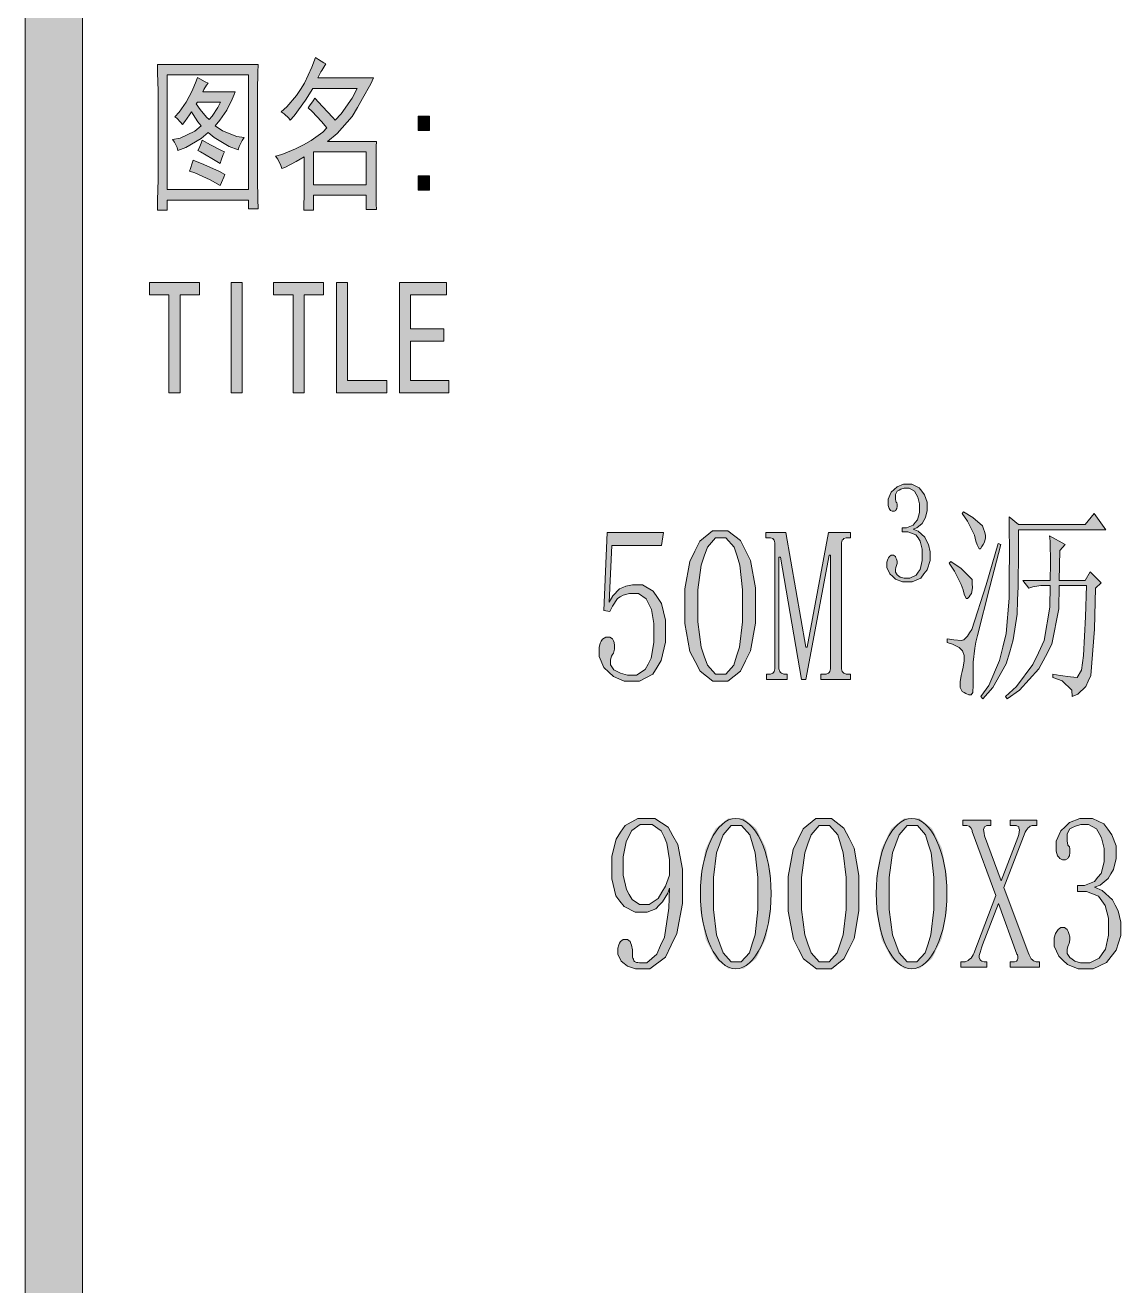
# Model space of a CAD drawing. Header units: millimetres. Extents: x 0 to 829, y 0 to 586.
# Drawn here: x 769.46 to 788.26, y 25.75 to 47.38 of the extents above; entities that cross this region are included whole.
import ezdxf

# ---------------------------------------------------------------- set-up
doc = ezdxf.new("R2010")
doc.units = ezdxf.units.MM

msp = doc.modelspace()

# ---------------------------------------------------------------- hatches: boundary and pattern name
h = msp.add_hatch(color=0)
h.dxf.hatch_style = 2
h.paths.add_polyline_path([(770.449028, 9.860139), (769.464778, 9.860139), (769.464778, 575.772139), (770.449028, 575.772139)])
h = msp.add_hatch(color=0)
h.paths.add_polyline_path([(774.622389, 46.714833), (774.60475, 46.686611), (774.569472, 46.630167), (774.551833, 46.601944), (774.537722, 46.573722), (774.502444, 46.510222), (774.481278, 46.471417), (775.440833, 46.471417), (775.391444, 46.369111), (775.250333, 46.118639), (775.162139, 45.963417), (775.070417, 45.811722), (774.816417, 45.518917), (774.650611, 45.381333), (775.490222, 45.381333), (775.486694, 45.296667), (775.483167, 45.127333), (775.483167, 45.035611), (775.483167, 44.580528), (775.483167, 44.488806), (775.486694, 44.305361), (775.490222, 44.217167), (775.313833, 44.217167), (775.313833, 44.460583), (774.407194, 44.460583), (774.407194, 44.203056), (774.241389, 44.203056), (774.244917, 44.280667), (774.248444, 44.460583), (774.248444, 44.559361), (774.248444, 45.11675), (774.110861, 45.035611), (773.920361, 44.936833), (773.867444, 44.915667), (773.849806, 44.972111), (773.796889, 45.077944), (773.758083, 45.127333), (773.867444, 45.155556), (774.103806, 45.254333), (774.237861, 45.324889), (774.368389, 45.398972), (774.569472, 45.543611), (774.640028, 45.614167), (774.548306, 45.727056), (774.386028, 45.896389), (774.315472, 45.959889), (774.343694, 45.991639), (774.403667, 46.076306), (774.431889, 46.125694), (774.565944, 45.981056), (774.738806, 45.794083), (774.781139, 45.748222), (774.886972, 45.854056), (775.073944, 46.125694), (775.158611, 46.2915), (774.400139, 46.2915), (774.273139, 46.090417), (774.079111, 45.818778), (774.008556, 45.748222), (773.983861, 45.779972), (773.90625, 45.854056), (773.856861, 45.892861), (773.952111, 45.974), (774.117917, 46.168028), (774.188472, 46.273861), (774.2555, 46.383222), (774.3825, 46.658389), (774.442472, 46.824194), (774.495389, 46.785389), (774.587111, 46.728944)])
h.paths.add_polyline_path([(775.313833, 44.636972), (775.313833, 45.204944), (774.407194, 45.204944), (774.407194, 44.636972)])
h = msp.add_hatch(color=0)
h.paths.add_polyline_path([(773.458222, 46.70425), (773.454694, 46.563139), (773.451167, 46.25975), (773.451167, 46.090417), (773.451167, 44.905083), (773.451167, 44.732222), (773.454694, 44.393556), (773.458222, 44.22775), (773.292417, 44.22775), (773.292417, 44.372389), (771.902472, 44.372389), (771.902472, 44.203056), (771.733139, 44.203056), (771.736667, 44.375917), (771.743722, 44.732222), (771.743722, 44.915667), (771.743722, 46.090417), (771.743722, 46.252694), (771.736667, 46.559611), (771.733139, 46.70425)])
h.paths.add_polyline_path([(773.292417, 44.559361), (773.292417, 46.524333), (771.902472, 46.524333), (771.902472, 44.559361)])
h = msp.add_hatch(color=0)
h.paths.add_polyline_path([(772.600972, 46.379694), (772.576278, 46.347944), (772.530417, 46.273861), (772.50925, 46.235056), (773.066639, 46.235056), (773.049, 46.185667), (772.996083, 46.065722), (772.957278, 45.991639), (772.922, 45.921083), (772.805583, 45.748222), (772.724444, 45.649444), (772.851444, 45.564778), (773.094861, 45.466), (773.218333, 45.448361), (773.186583, 45.398972), (773.137194, 45.293139), (773.116028, 45.236694), (772.964333, 45.296667), (772.703278, 45.448361), (772.600972, 45.536556), (772.481028, 45.430722), (772.219972, 45.2755), (772.082389, 45.226111), (772.071806, 45.2755), (772.025944, 45.37075), (771.990667, 45.416611), (772.124722, 45.441306), (772.371667, 45.557722), (772.484556, 45.649444), (772.424583, 45.72), (772.343444, 45.843472), (772.31875, 45.892861), (772.279944, 45.836417), (772.202333, 45.727056), (772.16, 45.670611), (772.12825, 45.712944), (772.068278, 45.779972), (772.033, 45.804667), (772.103556, 45.882278), (772.227028, 46.055139), (772.276417, 46.153917), (772.325806, 46.249167), (772.396361, 46.414972), (772.417528, 46.482), (772.459861, 46.453778), (772.551583, 46.404389)])
h.paths.add_polyline_path([(772.399889, 46.026917), (772.463389, 45.931667), (772.57275, 45.797611), (772.618611, 45.758806), (772.671528, 45.81525), (772.770306, 45.963417), (772.816167, 46.058667), (772.417528, 46.058667)])
h = msp.add_hatch(color=0)
h.dxf.hatch_style = 2
h.paths.add_polyline_path([(776.396861, 45.571833), (776.206361, 45.571833), (776.206361, 45.81525), (776.396861, 45.81525)])
h = msp.add_hatch(color=0)
h.dxf.hatch_style = 2
h.paths.add_polyline_path([(772.498667, 45.4025), (772.643306, 45.324889), (772.833806, 45.226111), (772.883194, 45.204944), (772.862028, 45.159083), (772.82675, 45.060306), (772.809111, 45.003861), (772.668, 45.092056), (772.473972, 45.204944), (772.424583, 45.226111), (772.44575, 45.264917), (772.484556, 45.353111)])
h = msp.add_hatch(color=0)
h.dxf.hatch_style = 2
h.paths.add_polyline_path([(772.343444, 45.060306), (772.526889, 44.986222), (772.798528, 44.866278), (772.89025, 44.816889), (772.872611, 44.771028), (772.830278, 44.675778), (772.809111, 44.626389), (772.63625, 44.721639), (772.375194, 44.841583), (772.283472, 44.869806), (772.301111, 44.915667), (772.329333, 45.010917)])
h = msp.add_hatch(color=0)
h.dxf.hatch_style = 2
h.paths.add_polyline_path([(776.396861, 44.548778), (776.206361, 44.548778), (776.206361, 44.792194), (776.396861, 44.792194)])
h = msp.add_hatch(color=0)
h.dxf.hatch_style = 2
h.paths.add_polyline_path([(772.452806, 42.753139), (772.121194, 42.753139), (772.121194, 41.066861), (771.927167, 41.066861), (771.927167, 42.753139), (771.595556, 42.753139), (771.595556, 42.964806), (772.452806, 42.964806)])
h = msp.add_hatch(color=0)
h.dxf.hatch_style = 2
h.paths.add_polyline_path([(773.186583, 41.066861), (772.996083, 41.066861), (772.996083, 42.964806), (773.186583, 42.964806)])
h = msp.add_hatch(color=0)
h.dxf.hatch_style = 2
h.paths.add_polyline_path([(774.583583, 42.753139), (774.251972, 42.753139), (774.251972, 41.066861), (774.061472, 41.066861), (774.061472, 42.753139), (773.726333, 42.753139), (773.726333, 42.964806), (774.583583, 42.964806)])
h = msp.add_hatch(color=0)
h.dxf.hatch_style = 2
h.paths.add_polyline_path([(775.666611, 41.066861), (774.802306, 41.066861), (774.802306, 42.964806), (774.992806, 42.964806), (774.992806, 41.278528), (775.666611, 41.278528)])
h = msp.add_hatch(color=0)
h.dxf.hatch_style = 2
h.paths.add_polyline_path([(776.732, 41.066861), (775.885333, 41.066861), (775.885333, 42.964806), (776.693194, 42.964806), (776.693194, 42.753139), (776.075833, 42.753139), (776.075833, 42.167528), (776.643806, 42.167528), (776.643806, 41.955861), (776.075833, 41.955861), (776.075833, 41.278528), (776.732, 41.278528)])
h = msp.add_hatch(color=0)
h.dxf.hatch_style = 2
h.paths.add_polyline_path([(784.987, 38.283444), (784.987, 38.191722), (784.934083, 38.032972), (784.881167, 37.962417), (784.82825, 37.891861), (784.676556, 37.824833), (784.581306, 37.824833), (784.514278, 37.824833), (784.394333, 37.870694), (784.344944, 37.920083), (784.295556, 37.965944), (784.246167, 38.075306), (784.246167, 38.138806), (784.246167, 38.167028), (784.260278, 38.216417), (784.274389, 38.237583), (784.292028, 38.262278), (784.32025, 38.283444), (784.337889, 38.283444), (784.359056, 38.283444), (784.390806, 38.262278), (784.401389, 38.237583), (784.411972, 38.216417), (784.419028, 38.181139), (784.419028, 38.167028), (784.419028, 38.142333), (784.411972, 38.107056), (784.404917, 38.089417), (784.397861, 38.071778), (784.390806, 38.040028), (784.390806, 38.022389), (784.390806, 37.994167), (784.419028, 37.948306), (784.44725, 37.927139), (784.475472, 37.9095), (784.538972, 37.888333), (784.57425, 37.888333), (784.641278, 37.888333), (784.747111, 37.94125), (784.782389, 37.990639), (784.814139, 38.040028), (784.849417, 38.19525), (784.849417, 38.301083), (784.849417, 38.389278), (784.814139, 38.526861), (784.778861, 38.579778), (784.740056, 38.632694), (784.606, 38.685611), (784.507222, 38.685611), (784.507222, 38.752639), (784.581306, 38.752639), (784.694194, 38.7985), (784.733, 38.844361), (784.768278, 38.890222), (784.803556, 39.017222), (784.803556, 39.098361), (784.803556, 39.165389), (784.775333, 39.281806), (784.747111, 39.331194), (784.718889, 39.380583), (784.627167, 39.4335), (784.567194, 39.4335), (784.538972, 39.4335), (784.482528, 39.415861), (784.454306, 39.398222), (784.422556, 39.380583), (784.390806, 39.327667), (784.390806, 39.288861), (784.390806, 39.250056), (784.397861, 39.204194), (784.404917, 39.193611), (784.4155, 39.183028), (784.422556, 39.158333), (784.422556, 39.144222), (784.422556, 39.119528), (784.4155, 39.08425), (784.404917, 39.070139), (784.397861, 39.0525), (784.373167, 39.038389), (784.352, 39.038389), (784.337889, 39.038389), (784.309667, 39.0525), (784.295556, 39.070139), (784.281444, 39.08425), (784.267333, 39.137167), (784.267333, 39.172444), (784.267333, 39.246528), (784.316722, 39.362944), (784.369639, 39.408806), (784.419028, 39.454667), (784.531917, 39.500528), (784.598944, 39.500528), (784.673028, 39.500528), (784.7965, 39.440556), (784.842361, 39.380583), (784.888222, 39.320611), (784.934083, 39.193611), (784.934083, 39.126583), (784.934083, 39.0525), (784.905861, 38.932556), (784.877639, 38.879639), (784.849417, 38.83025), (784.757694, 38.756167), (784.697722, 38.731472), (784.782389, 38.696194), (784.895278, 38.593889), (784.927028, 38.530389), (784.958778, 38.470417), (784.987, 38.343417)])
h = msp.add_hatch(color=0)
h.dxf.hatch_style = 2
h.paths.add_polyline_path([(785.562028, 39.027806), (785.71725, 38.932556), (785.886583, 38.787917), (785.904222, 38.738528), (785.921861, 38.692667), (785.9395, 38.629167), (785.9395, 38.615056), (785.9395, 38.579778), (785.918333, 38.505694), (785.897167, 38.466889), (785.876, 38.431611), (785.851306, 38.392806), (785.826611, 38.392806), (785.791333, 38.459833), (785.773694, 38.526861), (785.745472, 38.629167), (785.629056, 38.865528), (785.537333, 38.999583)])
h = msp.add_hatch(color=0)
h.dxf.hatch_style = 2
h.paths.add_polyline_path([(786.341667, 38.939611), (786.503944, 38.809083), (787.646944, 38.809083), (787.802167, 38.999583), (788.00325, 38.717361), (786.503944, 38.717361), (786.503944, 38.350472), (786.496889, 37.747222), (786.486306, 37.510861), (786.47925, 37.2745), (786.412222, 36.833528), (786.35225, 36.625389), (786.292278, 36.420778), (786.062972, 36.015083), (785.893639, 35.817528), (785.858361, 35.859861), (785.992417, 36.050361), (786.179389, 36.477222), (786.235833, 36.706528), (786.28875, 36.939361), (786.341667, 37.549667), (786.345194, 37.930667), (786.348722, 38.311667), (786.345194, 38.816139)])
h = msp.add_hatch(color=0)
h.dxf.hatch_style = 2
h.paths.add_polyline_path([(779.942278, 37.775444), (780.055167, 37.775444), (780.238611, 37.669611), (780.309167, 37.56025), (780.379722, 37.454417), (780.450278, 37.172194), (780.450278, 36.992278), (780.450278, 36.794722), (780.376194, 36.477222), (780.302111, 36.360806), (780.228028, 36.240861), (780.00225, 36.124444), (779.847028, 36.124444), (779.741194, 36.124444), (779.554222, 36.202056), (779.473083, 36.279667), (779.388417, 36.357278), (779.307278, 36.54425), (779.307278, 36.653611), (779.307278, 36.699472), (779.328444, 36.777083), (779.346083, 36.808833), (779.36725, 36.844111), (779.423694, 36.875861), (779.458972, 36.875861), (779.49425, 36.875861), (779.540111, 36.847639), (779.554222, 36.815889), (779.564806, 36.787667), (779.575389, 36.73475), (779.575389, 36.713583), (779.575389, 36.67125), (779.55775, 36.604222), (779.540111, 36.579528), (779.522472, 36.551306), (779.504833, 36.491333), (779.504833, 36.463111), (779.504833, 36.403139), (779.561278, 36.314944), (779.617722, 36.286722), (779.674167, 36.2585), (779.794111, 36.22675), (779.861139, 36.22675), (779.952861, 36.22675), (780.0975, 36.322), (780.150417, 36.41725), (780.199806, 36.516028), (780.249194, 36.787667), (780.249194, 36.964056), (780.249194, 37.112222), (780.206861, 37.352111), (780.161, 37.443833), (780.115139, 37.535556), (779.984611, 37.627278), (779.896417, 37.627278), (779.829389, 37.627278), (779.720028, 37.599056), (779.670639, 37.567306), (779.624778, 37.539083), (779.536583, 37.412083), (779.49425, 37.316833), (779.388417, 37.334472), (779.448389, 38.675028), (780.415, 38.675028), (780.379722, 38.452778), (779.529528, 38.452778), (779.483667, 37.479111), (779.543639, 37.584944), (779.656528, 37.708417), (779.712972, 37.729583), (779.769417, 37.754278), (779.882306, 37.775444)])
h = msp.add_hatch(color=0)
h.paths.add_polyline_path([(781.392194, 36.124444), (781.261667, 36.124444), (781.042944, 36.293778), (780.95475, 36.463111), (780.866556, 36.632444), (780.778361, 37.112222), (780.778361, 37.422667), (780.778361, 37.708417), (780.863028, 38.174083), (780.951222, 38.350472), (781.035889, 38.526861), (781.254611, 38.70325), (781.392194, 38.70325), (781.519194, 38.70325), (781.734389, 38.533917), (781.822583, 38.364583), (781.90725, 38.19525), (781.991917, 37.722528), (781.991917, 37.422667), (781.991917, 37.119278), (781.90725, 36.643028), (781.822583, 36.470167), (781.734389, 36.297306), (781.519194, 36.124444)])
h.paths.add_polyline_path([(781.392194, 38.583306), (781.307528, 38.583306), (781.169944, 38.424556), (781.1135, 38.269333), (781.057056, 38.110583), (781.004139, 37.68725), (781.004139, 37.422667), (781.004139, 37.140444), (781.057056, 36.706528), (781.1135, 36.551306), (781.169944, 36.396083), (781.307528, 36.244389), (781.392194, 36.244389), (781.480389, 36.244389), (781.617972, 36.396083), (781.667361, 36.551306), (781.71675, 36.706528), (781.769667, 37.140444), (781.769667, 37.422667), (781.769667, 37.68725), (781.720278, 38.110583), (781.674417, 38.269333), (781.625028, 38.424556), (781.483917, 38.583306)])
h = msp.add_hatch(color=0)
h.dxf.hatch_style = 2
h.paths.add_polyline_path([(783.466528, 36.360806), (783.466528, 36.332583), (783.480639, 36.286722), (783.49475, 36.272611), (783.508861, 36.2585), (783.547667, 36.244389), (783.572361, 36.244389), (783.618222, 36.244389), (783.618222, 36.152667), (783.11375, 36.152667), (783.11375, 36.244389), (783.173722, 36.244389), (783.201944, 36.244389), (783.244278, 36.2585), (783.254861, 36.272611), (783.265444, 36.286722), (783.279556, 36.332583), (783.279556, 36.360806), (783.279556, 38.286972), (783.254861, 38.286972), (782.852694, 36.152667), (782.782139, 36.152667), (782.418778, 38.248167), (782.394083, 38.248167), (782.394083, 36.360806), (782.394083, 36.332583), (782.408194, 36.286722), (782.422306, 36.272611), (782.439944, 36.2585), (782.47875, 36.244389), (782.499917, 36.244389), (782.535194, 36.244389), (782.535194, 36.152667), (782.182417, 36.152667), (782.182417, 36.244389), (782.217694, 36.244389), (782.245917, 36.244389), (782.28825, 36.2585), (782.298833, 36.272611), (782.309417, 36.286722), (782.323528, 36.332583), (782.323528, 36.360806), (782.323528, 38.466889), (782.323528, 38.495111), (782.309417, 38.540972), (782.298833, 38.555083), (782.28825, 38.569194), (782.245917, 38.583306), (782.217694, 38.583306), (782.168306, 38.583306), (782.168306, 38.675028), (782.514028, 38.675028), (782.852694, 36.706528), (782.877389, 36.706528), (783.244278, 38.675028), (783.618222, 38.675028), (783.618222, 38.583306), (783.572361, 38.583306), (783.547667, 38.583306), (783.508861, 38.569194), (783.49475, 38.555083), (783.480639, 38.540972), (783.466528, 38.495111), (783.466528, 38.466889)])
h = msp.add_hatch(color=0)
h.dxf.hatch_style = 2
h.paths.add_polyline_path([(786.5745, 37.849528), (787.047222, 37.849528), (787.054278, 38.145861), (787.047222, 38.526861), (787.036639, 38.615056), (787.30475, 38.470417), (787.213028, 38.364583), (787.198917, 37.849528), (787.646944, 37.849528), (787.731611, 37.997694), (787.918583, 37.807194), (787.823333, 37.719), (787.805694, 37.016972), (787.745722, 36.219694), (787.699861, 36.124444), (787.657528, 36.029194), (787.519944, 35.898667), (787.424694, 35.859861), (787.417639, 35.969222), (787.251833, 36.1315), (787.093083, 36.184417), (787.093083, 36.244389), (787.216556, 36.219694), (787.396472, 36.195), (787.452917, 36.191472), (787.509361, 36.187944), (787.583444, 36.311417), (787.601083, 36.434889), (787.618722, 36.561889), (787.654, 37.225111), (787.671639, 37.761333), (787.198917, 37.761333), (787.195389, 37.362694), (787.075444, 36.755917), (786.966083, 36.54425), (786.853194, 36.336111), (786.521583, 35.969222), (786.306389, 35.817528), (786.281694, 35.859861), (786.468667, 36.029194), (786.750889, 36.406667), (786.846139, 36.611278), (786.941389, 36.819417), (787.040167, 37.394444), (787.047222, 37.761333), (786.966083, 37.761333), (786.888472, 37.761333), (786.747361, 37.740167), (786.680333, 37.719)])
h = msp.add_hatch(color=0)
h.dxf.hatch_style = 2
h.paths.add_polyline_path([(786.197028, 38.466889), (786.010056, 37.740167), (785.798389, 36.904083), (785.773694, 36.794722), (785.752528, 36.688889), (785.727833, 36.449), (785.727833, 36.318472), (785.727833, 36.184417), (785.724306, 36.011556), (785.720778, 35.969222), (785.71725, 35.930417), (785.692556, 35.888083), (785.667861, 35.888083), (785.650222, 35.888083), (785.600833, 35.90925), (785.569083, 35.926889), (785.537333, 35.944528), (785.502056, 36.015083), (785.502056, 36.068), (785.502056, 36.110333), (785.519694, 36.219694), (785.537333, 36.286722), (785.554972, 36.360806), (785.572611, 36.470167), (785.572611, 36.508972), (785.572611, 36.561889), (785.544389, 36.643028), (785.516167, 36.67125), (785.484417, 36.699472), (785.368, 36.759444), (785.279806, 36.787667), (785.279806, 36.847639), (785.392694, 36.833528), (785.523222, 36.822944), (785.544389, 36.826472), (785.565556, 36.83), (785.625528, 36.8935), (785.664333, 36.949944), (785.699611, 37.009917), (785.946556, 37.775444), (786.151167, 38.484528)])
h = msp.add_hatch(color=0)
h.dxf.hatch_style = 2
h.paths.add_polyline_path([(785.339778, 38.174083), (785.519694, 38.057667), (785.706667, 37.867167), (785.710194, 37.796611), (785.713722, 37.726056), (785.696083, 37.627278), (785.674917, 37.599056), (785.65375, 37.567306), (785.629056, 37.539083), (785.604361, 37.539083), (785.569083, 37.613167), (785.551444, 37.68725), (785.519694, 37.7825), (785.403278, 38.011806), (785.315083, 38.145861)])
h = msp.add_hatch(color=0)
h.paths.add_polyline_path([(780.044583, 32.16275), (779.924639, 32.16275), (779.737667, 32.254472), (779.667111, 32.346194), (779.596556, 32.437917), (779.526, 32.73425), (779.526, 32.942389), (779.526, 33.118778), (779.600083, 33.415111), (779.677694, 33.531528), (779.755306, 33.647944), (779.974028, 33.767889), (780.115139, 33.767889), (780.263306, 33.767889), (780.492611, 33.619722), (780.57375, 33.471556), (780.658417, 33.323389), (780.739556, 32.896528), (780.739556, 32.617833), (780.739556, 32.307389), (780.640778, 31.795861), (780.545528, 31.594778), (780.44675, 31.390167), (780.178639, 31.189083), (780.009306, 31.189083), (779.931694, 31.189083), (779.797639, 31.231417), (779.741194, 31.277278), (779.68475, 31.319611), (779.631833, 31.439556), (779.631833, 31.513639), (779.631833, 31.541861), (779.645944, 31.601833), (779.660056, 31.630056), (779.674167, 31.658278), (779.723556, 31.690028), (779.758833, 31.690028), (779.794111, 31.690028), (779.8435, 31.65475), (779.854083, 31.623), (779.864667, 31.59125), (779.878778, 31.513639), (779.878778, 31.467778), (779.878778, 31.439556), (779.882306, 31.390167), (779.889361, 31.372528), (779.896417, 31.354889), (779.907, 31.326667), (779.917583, 31.312556), (779.93875, 31.301972), (779.952861, 31.298444), (779.9705, 31.294917), (780.00225, 31.291389), (780.019889, 31.291389), (780.125722, 31.291389), (780.298583, 31.439556), (780.362083, 31.587722), (780.429111, 31.732361), (780.503194, 32.22625), (780.517306, 32.571972), (780.485556, 32.483778), (780.397361, 32.339139), (780.340917, 32.279167), (780.280944, 32.219194), (780.132778, 32.16275)])
h.paths.add_polyline_path([(779.723556, 32.9565), (779.723556, 32.794222), (779.776472, 32.547278), (779.825861, 32.462611), (779.87525, 32.377944), (780.00225, 32.293278), (780.079861, 32.293278), (780.168056, 32.293278), (780.31975, 32.395583), (780.386778, 32.501417), (780.450278, 32.603722), (780.517306, 32.794222), (780.517306, 32.882417), (780.517306, 33.058806), (780.467917, 33.344556), (780.422056, 33.450389), (780.376194, 33.556222), (780.220972, 33.665583), (780.115139, 33.665583), (780.012833, 33.665583), (779.868194, 33.563278), (779.818806, 33.4645), (779.772944, 33.365722), (779.723556, 33.111722)])
h = msp.add_hatch(color=0)
h.paths.add_polyline_path([(781.656778, 31.189083), (781.529778, 31.189083), (781.311056, 31.358417), (781.222861, 31.52775), (781.134667, 31.697083), (781.046472, 32.176861), (781.046472, 32.483778), (781.046472, 32.773056), (781.131139, 33.235194), (781.215806, 33.415111), (781.300472, 33.5915), (781.522722, 33.767889), (781.656778, 33.767889), (781.787306, 33.767889), (782.0025, 33.598556), (782.087167, 33.429222), (782.171833, 33.259889), (782.260028, 32.787167), (782.260028, 32.483778), (782.260028, 32.183917), (782.171833, 31.707667), (782.087167, 31.534806), (782.0025, 31.361944), (781.787306, 31.189083)])
h.paths.add_polyline_path([(781.656778, 33.647944), (781.575639, 33.647944), (781.438056, 33.489194), (781.381611, 33.330444), (781.325167, 33.175222), (781.268722, 32.751889), (781.268722, 32.483778), (781.268722, 32.205083), (781.325167, 31.771167), (781.381611, 31.615944), (781.438056, 31.460722), (781.575639, 31.3055), (781.656778, 31.3055), (781.744972, 31.3055), (781.886083, 31.460722), (781.935472, 31.615944), (781.984861, 31.771167), (782.03425, 32.205083), (782.03425, 32.483778), (782.03425, 32.751889), (781.988389, 33.175222), (781.939, 33.330444), (781.893139, 33.489194), (781.752028, 33.647944)])
h = msp.add_hatch(color=0)
h.paths.add_polyline_path([(783.166667, 31.189083), (783.036139, 31.189083), (782.817417, 31.358417), (782.729222, 31.52775), (782.641028, 31.697083), (782.552833, 32.176861), (782.552833, 32.483778), (782.552833, 32.773056), (782.6375, 33.235194), (782.725694, 33.415111), (782.810361, 33.5915), (783.029083, 33.767889), (783.166667, 33.767889), (783.297194, 33.767889), (783.508861, 33.598556), (783.597056, 33.429222), (783.681722, 33.259889), (783.766389, 32.787167), (783.766389, 32.483778), (783.766389, 32.183917), (783.681722, 31.707667), (783.597056, 31.534806), (783.508861, 31.361944), (783.297194, 31.189083)])
h.paths.add_polyline_path([(783.166667, 33.647944), (783.082, 33.647944), (782.944417, 33.489194), (782.887972, 33.330444), (782.835056, 33.175222), (782.778611, 32.751889), (782.778611, 32.483778), (782.778611, 32.205083), (782.835056, 31.771167), (782.887972, 31.615944), (782.944417, 31.460722), (783.082, 31.3055), (783.166667, 31.3055), (783.254861, 31.3055), (783.392444, 31.460722), (783.441833, 31.615944), (783.49475, 31.771167), (783.544139, 32.205083), (783.544139, 32.483778), (783.544139, 32.751889), (783.49475, 33.175222), (783.448889, 33.330444), (783.403028, 33.489194), (783.261917, 33.647944)])
h = msp.add_hatch(color=0)
h.paths.add_polyline_path([(784.673028, 31.189083), (784.546028, 31.189083), (784.327306, 31.358417), (784.239111, 31.52775), (784.150917, 31.697083), (784.062722, 32.176861), (784.062722, 32.483778), (784.062722, 32.773056), (784.147389, 33.235194), (784.232056, 33.415111), (784.316722, 33.5915), (784.538972, 33.767889), (784.673028, 33.767889), (784.803556, 33.767889), (785.01875, 33.598556), (785.103417, 33.429222), (785.188083, 33.259889), (785.276278, 32.787167), (785.276278, 32.483778), (785.276278, 32.183917), (785.188083, 31.707667), (785.103417, 31.534806), (785.01875, 31.361944), (784.803556, 31.189083)])
h.paths.add_polyline_path([(784.673028, 33.647944), (784.591889, 33.647944), (784.454306, 33.489194), (784.397861, 33.330444), (784.341417, 33.175222), (784.284972, 32.751889), (784.284972, 32.483778), (784.284972, 32.205083), (784.341417, 31.771167), (784.397861, 31.615944), (784.454306, 31.460722), (784.591889, 31.3055), (784.673028, 31.3055), (784.761222, 31.3055), (784.902333, 31.460722), (784.951722, 31.615944), (785.001111, 31.771167), (785.0505, 32.205083), (785.0505, 32.483778), (785.0505, 32.751889), (785.004639, 33.175222), (784.95525, 33.330444), (784.909389, 33.489194), (784.768278, 33.647944)])
h = msp.add_hatch(color=0)
h.dxf.hatch_style = 2
h.paths.add_polyline_path([(786.253472, 32.582556), (786.666222, 31.467778), (786.683861, 31.425444), (786.722667, 31.361944), (786.740306, 31.344306), (786.761472, 31.326667), (786.807333, 31.3055), (786.8285, 31.3055), (786.863778, 31.3055), (786.863778, 31.217306), (786.359306, 31.217306), (786.359306, 31.3055), (786.405167, 31.3055), (786.436917, 31.3055), (786.472194, 31.319611), (786.475722, 31.330194), (786.482778, 31.340778), (786.489833, 31.365472), (786.489833, 31.379583), (786.489833, 31.397222), (786.482778, 31.425444), (786.475722, 31.439556), (786.158222, 32.307389), (785.886583, 31.601833), (785.876, 31.566556), (785.858361, 31.506583), (785.851306, 31.485417), (785.840722, 31.453667), (785.830139, 31.418389), (785.830139, 31.379583), (785.84425, 31.340778), (785.858361, 31.330194), (785.872472, 31.319611), (785.911278, 31.3055), (785.935972, 31.3055), (785.957139, 31.3055), (785.957139, 31.217306), (785.512639, 31.217306), (785.512639, 31.3055), (785.5585, 31.3055), (785.586722, 31.3055), (785.639639, 31.330194), (785.664333, 31.351361), (785.689028, 31.372528), (785.724306, 31.425444), (785.734889, 31.453667), (786.112361, 32.4485), (785.710194, 33.545639), (785.706667, 33.566806), (785.6855, 33.605611), (785.671389, 33.619722), (785.65375, 33.633833), (785.618472, 33.647944), (785.593778, 33.647944), (785.547917, 33.647944), (785.547917, 33.739667), (786.027694, 33.739667), (786.027694, 33.647944), (785.992417, 33.647944), (785.957139, 33.647944), (785.918333, 33.626778), (785.911278, 33.605611), (785.904222, 33.580917), (785.911278, 33.517417), (785.921861, 33.471556), (786.204083, 32.695444), (786.489833, 33.443333), (786.507472, 33.492722), (786.518056, 33.570333), (786.511, 33.598556), (786.507472, 33.62325), (786.465139, 33.647944), (786.429861, 33.647944), (786.359306, 33.647944), (786.359306, 33.739667), (786.817917, 33.739667), (786.817917, 33.647944), (786.747361, 33.647944), (786.736778, 33.647944), (786.705028, 33.633833), (786.687389, 33.619722), (786.66975, 33.605611), (786.634472, 33.55975), (786.616833, 33.531528)])
h = msp.add_hatch(color=0)
h.dxf.hatch_style = 2
h.paths.add_polyline_path([(788.25725, 31.894639), (788.25725, 31.757056), (788.176111, 31.510111), (788.091444, 31.40075), (788.010306, 31.294917), (787.781, 31.189083), (787.632833, 31.189083), (787.527, 31.189083), (787.343556, 31.263167), (787.265944, 31.33725), (787.191861, 31.407806), (787.11425, 31.577139), (787.11425, 31.675917), (787.11425, 31.71825), (787.138944, 31.795861), (787.160111, 31.827611), (787.184806, 31.862889), (787.230667, 31.894639), (787.255361, 31.894639), (787.290639, 31.894639), (787.340028, 31.862889), (787.354139, 31.827611), (787.36825, 31.795861), (787.382361, 31.739417), (787.382361, 31.71825), (787.382361, 31.682972), (787.371778, 31.623), (787.361194, 31.601833), (787.347083, 31.570083), (787.3365, 31.520694), (787.3365, 31.496), (787.3365, 31.453667), (787.382361, 31.379583), (787.424694, 31.351361), (787.470556, 31.319611), (787.565806, 31.291389), (787.618722, 31.291389), (787.724556, 31.291389), (787.886833, 31.369), (787.93975, 31.446611), (787.992667, 31.524222), (788.045583, 31.764111), (788.045583, 31.926389), (788.045583, 32.056917), (787.989139, 32.272111), (787.932694, 32.35325), (787.87625, 32.434389), (787.668111, 32.515528), (787.516417, 32.515528), (787.516417, 32.617833), (787.632833, 32.617833), (787.805694, 32.688389), (787.862139, 32.758944), (787.918583, 32.825972), (787.975028, 33.023528), (787.975028, 33.147), (787.975028, 33.252833), (787.929167, 33.43275), (787.886833, 33.510361), (787.840972, 33.587972), (787.703389, 33.665583), (787.608139, 33.665583), (787.569333, 33.665583), (787.481139, 33.637361), (787.43175, 33.612667), (787.385889, 33.587972), (787.340028, 33.503306), (787.340028, 33.443333), (787.340028, 33.383361), (787.350611, 33.309278), (787.361194, 33.295167), (787.375306, 33.281056), (787.385889, 33.245778), (787.385889, 33.221083), (787.385889, 33.185806), (787.375306, 33.125833), (787.361194, 33.104667), (787.350611, 33.0835), (787.308278, 33.058806), (787.280056, 33.058806), (787.255361, 33.058806), (787.213028, 33.0835), (787.191861, 33.104667), (787.170694, 33.125833), (787.149528, 33.206972), (787.149528, 33.266944), (787.149528, 33.376306), (787.227139, 33.556222), (787.30475, 33.626778), (787.378833, 33.697333), (787.555222, 33.767889), (787.657528, 33.767889), (787.773944, 33.767889), (787.964444, 33.676167), (788.035, 33.584444), (788.105556, 33.489194), (788.176111, 33.295167), (788.176111, 33.192861), (788.176111, 33.0835), (788.13025, 32.893), (788.087917, 32.815389), (788.042056, 32.737778), (787.904472, 32.624889), (787.809222, 32.589611), (787.93975, 32.529639), (788.116139, 32.374417), (788.162, 32.279167), (788.211389, 32.183917), (788.25725, 31.989889)])

# ---------------------------------------------------------------- linework, layer by layer
at = {"color": 0, "lineweight": 0}
for points in [[(770.449028, 9.860139), (769.464778, 9.860139), (769.464778, 575.772139), (770.449028, 575.772139)], [(774.622389, 46.714833), (774.60475, 46.686611), (774.569472, 46.630167), (774.551833, 46.601944), (774.537722, 46.573722), (774.502444, 46.510222), (774.481278, 46.471417), (775.440833, 46.471417), (775.391444, 46.369111), (775.250333, 46.118639), (775.162139, 45.963417), (775.070417, 45.811722), (774.816417, 45.518917), (774.650611, 45.381333), (775.490222, 45.381333), (775.486694, 45.296667), (775.483167, 45.127333), (775.483167, 45.035611), (775.483167, 44.580528), (775.483167, 44.488806), (775.486694, 44.305361), (775.490222, 44.217167), (775.313833, 44.217167), (775.313833, 44.460583), (774.407194, 44.460583), (774.407194, 44.203056), (774.241389, 44.203056), (774.244917, 44.280667), (774.248444, 44.460583), (774.248444, 44.559361), (774.248444, 45.11675), (774.110861, 45.035611), (773.920361, 44.936833), (773.867444, 44.915667), (773.849806, 44.972111), (773.796889, 45.077944), (773.758083, 45.127333), (773.867444, 45.155556), (774.103806, 45.254333), (774.237861, 45.324889), (774.368389, 45.398972), (774.569472, 45.543611), (774.640028, 45.614167), (774.548306, 45.727056), (774.386028, 45.896389), (774.315472, 45.959889), (774.343694, 45.991639), (774.403667, 46.076306), (774.431889, 46.125694), (774.565944, 45.981056), (774.738806, 45.794083), (774.781139, 45.748222), (774.886972, 45.854056), (775.073944, 46.125694), (775.158611, 46.2915), (774.400139, 46.2915), (774.273139, 46.090417), (774.079111, 45.818778), (774.008556, 45.748222), (773.983861, 45.779972), (773.90625, 45.854056), (773.856861, 45.892861), (773.952111, 45.974), (774.117917, 46.168028), (774.188472, 46.273861), (774.2555, 46.383222), (774.3825, 46.658389), (774.442472, 46.824194), (774.495389, 46.785389), (774.587111, 46.728944)], [(773.458222, 46.70425), (773.454694, 46.563139), (773.451167, 46.25975), (773.451167, 46.090417), (773.451167, 44.905083), (773.451167, 44.732222), (773.454694, 44.393556), (773.458222, 44.22775), (773.292417, 44.22775), (773.292417, 44.372389), (771.902472, 44.372389), (771.902472, 44.203056), (771.733139, 44.203056), (771.736667, 44.375917), (771.743722, 44.732222), (771.743722, 44.915667), (771.743722, 46.090417), (771.743722, 46.252694), (771.736667, 46.559611), (771.733139, 46.70425)], [(773.292417, 44.559361), (773.292417, 46.524333), (771.902472, 46.524333), (771.902472, 44.559361)], [(772.600972, 46.379694), (772.576278, 46.347944), (772.530417, 46.273861), (772.50925, 46.235056), (773.066639, 46.235056), (773.049, 46.185667), (772.996083, 46.065722), (772.957278, 45.991639), (772.922, 45.921083), (772.805583, 45.748222), (772.724444, 45.649444), (772.851444, 45.564778), (773.094861, 45.466), (773.218333, 45.448361), (773.186583, 45.398972), (773.137194, 45.293139), (773.116028, 45.236694), (772.964333, 45.296667), (772.703278, 45.448361), (772.600972, 45.536556), (772.481028, 45.430722), (772.219972, 45.2755), (772.082389, 45.226111), (772.071806, 45.2755), (772.025944, 45.37075), (771.990667, 45.416611), (772.124722, 45.441306), (772.371667, 45.557722), (772.484556, 45.649444), (772.424583, 45.72), (772.343444, 45.843472), (772.31875, 45.892861), (772.279944, 45.836417), (772.202333, 45.727056), (772.16, 45.670611), (772.12825, 45.712944), (772.068278, 45.779972), (772.033, 45.804667), (772.103556, 45.882278), (772.227028, 46.055139), (772.276417, 46.153917), (772.325806, 46.249167), (772.396361, 46.414972), (772.417528, 46.482), (772.459861, 46.453778), (772.551583, 46.404389)], [(772.399889, 46.026917), (772.463389, 45.931667), (772.57275, 45.797611), (772.618611, 45.758806), (772.671528, 45.81525), (772.770306, 45.963417), (772.816167, 46.058667), (772.417528, 46.058667)], [(776.396861, 45.571833), (776.206361, 45.571833), (776.206361, 45.81525), (776.396861, 45.81525)], [(772.498667, 45.4025), (772.643306, 45.324889), (772.833806, 45.226111), (772.883194, 45.204944), (772.862028, 45.159083), (772.82675, 45.060306), (772.809111, 45.003861), (772.668, 45.092056), (772.473972, 45.204944), (772.424583, 45.226111), (772.44575, 45.264917), (772.484556, 45.353111)], [(775.313833, 44.636972), (775.313833, 45.204944), (774.407194, 45.204944), (774.407194, 44.636972)], [(772.343444, 45.060306), (772.526889, 44.986222), (772.798528, 44.866278), (772.89025, 44.816889), (772.872611, 44.771028), (772.830278, 44.675778), (772.809111, 44.626389), (772.63625, 44.721639), (772.375194, 44.841583), (772.283472, 44.869806), (772.301111, 44.915667), (772.329333, 45.010917)], [(776.396861, 44.548778), (776.206361, 44.548778), (776.206361, 44.792194), (776.396861, 44.792194)], [(772.452806, 42.753139), (772.121194, 42.753139), (772.121194, 41.066861), (771.927167, 41.066861), (771.927167, 42.753139), (771.595556, 42.753139), (771.595556, 42.964806), (772.452806, 42.964806)], [(773.186583, 41.066861), (772.996083, 41.066861), (772.996083, 42.964806), (773.186583, 42.964806)], [(774.583583, 42.753139), (774.251972, 42.753139), (774.251972, 41.066861), (774.061472, 41.066861), (774.061472, 42.753139), (773.726333, 42.753139), (773.726333, 42.964806), (774.583583, 42.964806)], [(775.666611, 41.066861), (774.802306, 41.066861), (774.802306, 42.964806), (774.992806, 42.964806), (774.992806, 41.278528), (775.666611, 41.278528)], [(776.732, 41.066861), (775.885333, 41.066861), (775.885333, 42.964806), (776.693194, 42.964806), (776.693194, 42.753139), (776.075833, 42.753139), (776.075833, 42.167528), (776.643806, 42.167528), (776.643806, 41.955861), (776.075833, 41.955861), (776.075833, 41.278528), (776.732, 41.278528)], [(784.987, 38.283444), (784.987, 38.191722), (784.934083, 38.032972), (784.881167, 37.962417), (784.82825, 37.891861), (784.676556, 37.824833), (784.581306, 37.824833), (784.514278, 37.824833), (784.394333, 37.870694), (784.344944, 37.920083), (784.295556, 37.965944), (784.246167, 38.075306), (784.246167, 38.138806), (784.246167, 38.167028), (784.260278, 38.216417), (784.274389, 38.237583), (784.292028, 38.262278), (784.32025, 38.283444), (784.337889, 38.283444), (784.359056, 38.283444), (784.390806, 38.262278), (784.401389, 38.237583), (784.411972, 38.216417), (784.419028, 38.181139), (784.419028, 38.167028), (784.419028, 38.142333), (784.411972, 38.107056), (784.404917, 38.089417), (784.397861, 38.071778), (784.390806, 38.040028), (784.390806, 38.022389), (784.390806, 37.994167), (784.419028, 37.948306), (784.44725, 37.927139), (784.475472, 37.9095), (784.538972, 37.888333), (784.57425, 37.888333), (784.641278, 37.888333), (784.747111, 37.94125), (784.782389, 37.990639), (784.814139, 38.040028), (784.849417, 38.19525), (784.849417, 38.301083), (784.849417, 38.389278), (784.814139, 38.526861), (784.778861, 38.579778), (784.740056, 38.632694), (784.606, 38.685611), (784.507222, 38.685611), (784.507222, 38.752639), (784.581306, 38.752639), (784.694194, 38.7985), (784.733, 38.844361), (784.768278, 38.890222), (784.803556, 39.017222), (784.803556, 39.098361), (784.803556, 39.165389), (784.775333, 39.281806), (784.747111, 39.331194), (784.718889, 39.380583), (784.627167, 39.4335), (784.567194, 39.4335), (784.538972, 39.4335), (784.482528, 39.415861), (784.454306, 39.398222), (784.422556, 39.380583), (784.390806, 39.327667), (784.390806, 39.288861), (784.390806, 39.250056), (784.397861, 39.204194), (784.404917, 39.193611), (784.4155, 39.183028), (784.422556, 39.158333), (784.422556, 39.144222), (784.422556, 39.119528), (784.4155, 39.08425), (784.404917, 39.070139), (784.397861, 39.0525), (784.373167, 39.038389), (784.352, 39.038389), (784.337889, 39.038389), (784.309667, 39.0525), (784.295556, 39.070139), (784.281444, 39.08425), (784.267333, 39.137167), (784.267333, 39.172444), (784.267333, 39.246528), (784.316722, 39.362944), (784.369639, 39.408806), (784.419028, 39.454667), (784.531917, 39.500528), (784.598944, 39.500528), (784.673028, 39.500528), (784.7965, 39.440556), (784.842361, 39.380583), (784.888222, 39.320611), (784.934083, 39.193611), (784.934083, 39.126583), (784.934083, 39.0525), (784.905861, 38.932556), (784.877639, 38.879639), (784.849417, 38.83025), (784.757694, 38.756167), (784.697722, 38.731472), (784.782389, 38.696194), (784.895278, 38.593889), (784.927028, 38.530389), (784.958778, 38.470417), (784.987, 38.343417)], [(785.562028, 39.027806), (785.71725, 38.932556), (785.886583, 38.787917), (785.904222, 38.738528), (785.921861, 38.692667), (785.9395, 38.629167), (785.9395, 38.615056), (785.9395, 38.579778), (785.918333, 38.505694), (785.897167, 38.466889), (785.876, 38.431611), (785.851306, 38.392806), (785.826611, 38.392806), (785.791333, 38.459833), (785.773694, 38.526861), (785.745472, 38.629167), (785.629056, 38.865528), (785.537333, 38.999583)], [(786.341667, 38.939611), (786.503944, 38.809083), (787.646944, 38.809083), (787.802167, 38.999583), (788.00325, 38.717361), (786.503944, 38.717361), (786.503944, 38.350472), (786.496889, 37.747222), (786.486306, 37.510861), (786.47925, 37.2745), (786.412222, 36.833528), (786.35225, 36.625389), (786.292278, 36.420778), (786.062972, 36.015083), (785.893639, 35.817528), (785.858361, 35.859861), (785.992417, 36.050361), (786.179389, 36.477222), (786.235833, 36.706528), (786.28875, 36.939361), (786.341667, 37.549667), (786.345194, 37.930667), (786.348722, 38.311667), (786.345194, 38.816139)], [(779.942278, 37.775444), (780.055167, 37.775444), (780.238611, 37.669611), (780.309167, 37.56025), (780.379722, 37.454417), (780.450278, 37.172194), (780.450278, 36.992278), (780.450278, 36.794722), (780.376194, 36.477222), (780.302111, 36.360806), (780.228028, 36.240861), (780.00225, 36.124444), (779.847028, 36.124444), (779.741194, 36.124444), (779.554222, 36.202056), (779.473083, 36.279667), (779.388417, 36.357278), (779.307278, 36.54425), (779.307278, 36.653611), (779.307278, 36.699472), (779.328444, 36.777083), (779.346083, 36.808833), (779.36725, 36.844111), (779.423694, 36.875861), (779.458972, 36.875861), (779.49425, 36.875861), (779.540111, 36.847639), (779.554222, 36.815889), (779.564806, 36.787667), (779.575389, 36.73475), (779.575389, 36.713583), (779.575389, 36.67125), (779.55775, 36.604222), (779.540111, 36.579528), (779.522472, 36.551306), (779.504833, 36.491333), (779.504833, 36.463111), (779.504833, 36.403139), (779.561278, 36.314944), (779.617722, 36.286722), (779.674167, 36.2585), (779.794111, 36.22675), (779.861139, 36.22675), (779.952861, 36.22675), (780.0975, 36.322), (780.150417, 36.41725), (780.199806, 36.516028), (780.249194, 36.787667), (780.249194, 36.964056), (780.249194, 37.112222), (780.206861, 37.352111), (780.161, 37.443833), (780.115139, 37.535556), (779.984611, 37.627278), (779.896417, 37.627278), (779.829389, 37.627278), (779.720028, 37.599056), (779.670639, 37.567306), (779.624778, 37.539083), (779.536583, 37.412083), (779.49425, 37.316833), (779.388417, 37.334472), (779.448389, 38.675028), (780.415, 38.675028), (780.379722, 38.452778), (779.529528, 38.452778), (779.483667, 37.479111), (779.543639, 37.584944), (779.656528, 37.708417), (779.712972, 37.729583), (779.769417, 37.754278), (779.882306, 37.775444)], [(781.392194, 36.124444), (781.261667, 36.124444), (781.042944, 36.293778), (780.95475, 36.463111), (780.866556, 36.632444), (780.778361, 37.112222), (780.778361, 37.422667), (780.778361, 37.708417), (780.863028, 38.174083), (780.951222, 38.350472), (781.035889, 38.526861), (781.254611, 38.70325), (781.392194, 38.70325), (781.519194, 38.70325), (781.734389, 38.533917), (781.822583, 38.364583), (781.90725, 38.19525), (781.991917, 37.722528), (781.991917, 37.422667), (781.991917, 37.119278), (781.90725, 36.643028), (781.822583, 36.470167), (781.734389, 36.297306), (781.519194, 36.124444)], [(781.392194, 38.583306), (781.307528, 38.583306), (781.169944, 38.424556), (781.1135, 38.269333), (781.057056, 38.110583), (781.004139, 37.68725), (781.004139, 37.422667), (781.004139, 37.140444), (781.057056, 36.706528), (781.1135, 36.551306), (781.169944, 36.396083), (781.307528, 36.244389), (781.392194, 36.244389), (781.480389, 36.244389), (781.617972, 36.396083), (781.667361, 36.551306), (781.71675, 36.706528), (781.769667, 37.140444), (781.769667, 37.422667), (781.769667, 37.68725), (781.720278, 38.110583), (781.674417, 38.269333), (781.625028, 38.424556), (781.483917, 38.583306)], [(783.466528, 36.360806), (783.466528, 36.332583), (783.480639, 36.286722), (783.49475, 36.272611), (783.508861, 36.2585), (783.547667, 36.244389), (783.572361, 36.244389), (783.618222, 36.244389), (783.618222, 36.152667), (783.11375, 36.152667), (783.11375, 36.244389), (783.173722, 36.244389), (783.201944, 36.244389), (783.244278, 36.2585), (783.254861, 36.272611), (783.265444, 36.286722), (783.279556, 36.332583), (783.279556, 36.360806), (783.279556, 38.286972), (783.254861, 38.286972), (782.852694, 36.152667), (782.782139, 36.152667), (782.418778, 38.248167), (782.394083, 38.248167), (782.394083, 36.360806), (782.394083, 36.332583), (782.408194, 36.286722), (782.422306, 36.272611), (782.439944, 36.2585), (782.47875, 36.244389), (782.499917, 36.244389), (782.535194, 36.244389), (782.535194, 36.152667), (782.182417, 36.152667), (782.182417, 36.244389), (782.217694, 36.244389), (782.245917, 36.244389), (782.28825, 36.2585), (782.298833, 36.272611), (782.309417, 36.286722), (782.323528, 36.332583), (782.323528, 36.360806), (782.323528, 38.466889), (782.323528, 38.495111), (782.309417, 38.540972), (782.298833, 38.555083), (782.28825, 38.569194), (782.245917, 38.583306), (782.217694, 38.583306), (782.168306, 38.583306), (782.168306, 38.675028), (782.514028, 38.675028), (782.852694, 36.706528), (782.877389, 36.706528), (783.244278, 38.675028), (783.618222, 38.675028), (783.618222, 38.583306), (783.572361, 38.583306), (783.547667, 38.583306), (783.508861, 38.569194), (783.49475, 38.555083), (783.480639, 38.540972), (783.466528, 38.495111), (783.466528, 38.466889)], [(786.5745, 37.849528), (787.047222, 37.849528), (787.054278, 38.145861), (787.047222, 38.526861), (787.036639, 38.615056), (787.30475, 38.470417), (787.213028, 38.364583), (787.198917, 37.849528), (787.646944, 37.849528), (787.731611, 37.997694), (787.918583, 37.807194), (787.823333, 37.719), (787.805694, 37.016972), (787.745722, 36.219694), (787.699861, 36.124444), (787.657528, 36.029194), (787.519944, 35.898667), (787.424694, 35.859861), (787.417639, 35.969222), (787.251833, 36.1315), (787.093083, 36.184417), (787.093083, 36.244389), (787.216556, 36.219694), (787.396472, 36.195), (787.452917, 36.191472), (787.509361, 36.187944), (787.583444, 36.311417), (787.601083, 36.434889), (787.618722, 36.561889), (787.654, 37.225111), (787.671639, 37.761333), (787.198917, 37.761333), (787.195389, 37.362694), (787.075444, 36.755917), (786.966083, 36.54425), (786.853194, 36.336111), (786.521583, 35.969222), (786.306389, 35.817528), (786.281694, 35.859861), (786.468667, 36.029194), (786.750889, 36.406667), (786.846139, 36.611278), (786.941389, 36.819417), (787.040167, 37.394444), (787.047222, 37.761333), (786.966083, 37.761333), (786.888472, 37.761333), (786.747361, 37.740167), (786.680333, 37.719)], [(786.197028, 38.466889), (786.010056, 37.740167), (785.798389, 36.904083), (785.773694, 36.794722), (785.752528, 36.688889), (785.727833, 36.449), (785.727833, 36.318472), (785.727833, 36.184417), (785.724306, 36.011556), (785.720778, 35.969222), (785.71725, 35.930417), (785.692556, 35.888083), (785.667861, 35.888083), (785.650222, 35.888083), (785.600833, 35.90925), (785.569083, 35.926889), (785.537333, 35.944528), (785.502056, 36.015083), (785.502056, 36.068), (785.502056, 36.110333), (785.519694, 36.219694), (785.537333, 36.286722), (785.554972, 36.360806), (785.572611, 36.470167), (785.572611, 36.508972), (785.572611, 36.561889), (785.544389, 36.643028), (785.516167, 36.67125), (785.484417, 36.699472), (785.368, 36.759444), (785.279806, 36.787667), (785.279806, 36.847639), (785.392694, 36.833528), (785.523222, 36.822944), (785.544389, 36.826472), (785.565556, 36.83), (785.625528, 36.8935), (785.664333, 36.949944), (785.699611, 37.009917), (785.946556, 37.775444), (786.151167, 38.484528)], [(785.339778, 38.174083), (785.519694, 38.057667), (785.706667, 37.867167), (785.710194, 37.796611), (785.713722, 37.726056), (785.696083, 37.627278), (785.674917, 37.599056), (785.65375, 37.567306), (785.629056, 37.539083), (785.604361, 37.539083), (785.569083, 37.613167), (785.551444, 37.68725), (785.519694, 37.7825), (785.403278, 38.011806), (785.315083, 38.145861)], [(780.044583, 32.16275), (779.924639, 32.16275), (779.737667, 32.254472), (779.667111, 32.346194), (779.596556, 32.437917), (779.526, 32.73425), (779.526, 32.942389), (779.526, 33.118778), (779.600083, 33.415111), (779.677694, 33.531528), (779.755306, 33.647944), (779.974028, 33.767889), (780.115139, 33.767889), (780.263306, 33.767889), (780.492611, 33.619722), (780.57375, 33.471556), (780.658417, 33.323389), (780.739556, 32.896528), (780.739556, 32.617833), (780.739556, 32.307389), (780.640778, 31.795861), (780.545528, 31.594778), (780.44675, 31.390167), (780.178639, 31.189083), (780.009306, 31.189083), (779.931694, 31.189083), (779.797639, 31.231417), (779.741194, 31.277278), (779.68475, 31.319611), (779.631833, 31.439556), (779.631833, 31.513639), (779.631833, 31.541861), (779.645944, 31.601833), (779.660056, 31.630056), (779.674167, 31.658278), (779.723556, 31.690028), (779.758833, 31.690028), (779.794111, 31.690028), (779.8435, 31.65475), (779.854083, 31.623), (779.864667, 31.59125), (779.878778, 31.513639), (779.878778, 31.467778), (779.878778, 31.439556), (779.882306, 31.390167), (779.889361, 31.372528), (779.896417, 31.354889), (779.907, 31.326667), (779.917583, 31.312556), (779.93875, 31.301972), (779.952861, 31.298444), (779.9705, 31.294917), (780.00225, 31.291389), (780.019889, 31.291389), (780.125722, 31.291389), (780.298583, 31.439556), (780.362083, 31.587722), (780.429111, 31.732361), (780.503194, 32.22625), (780.517306, 32.571972), (780.485556, 32.483778), (780.397361, 32.339139), (780.340917, 32.279167), (780.280944, 32.219194), (780.132778, 32.16275)], [(783.166667, 31.189083), (783.036139, 31.189083), (782.817417, 31.358417), (782.729222, 31.52775), (782.641028, 31.697083), (782.552833, 32.176861), (782.552833, 32.483778), (782.552833, 32.773056), (782.6375, 33.235194), (782.725694, 33.415111), (782.810361, 33.5915), (783.029083, 33.767889), (783.166667, 33.767889), (783.297194, 33.767889), (783.508861, 33.598556), (783.597056, 33.429222), (783.681722, 33.259889), (783.766389, 32.787167), (783.766389, 32.483778), (783.766389, 32.183917), (783.681722, 31.707667), (783.597056, 31.534806), (783.508861, 31.361944), (783.297194, 31.189083)], [(786.253472, 32.582556), (786.666222, 31.467778), (786.683861, 31.425444), (786.722667, 31.361944), (786.740306, 31.344306), (786.761472, 31.326667), (786.807333, 31.3055), (786.8285, 31.3055), (786.863778, 31.3055), (786.863778, 31.217306), (786.359306, 31.217306), (786.359306, 31.3055), (786.405167, 31.3055), (786.436917, 31.3055), (786.472194, 31.319611), (786.475722, 31.330194), (786.482778, 31.340778), (786.489833, 31.365472), (786.489833, 31.379583), (786.489833, 31.397222), (786.482778, 31.425444), (786.475722, 31.439556), (786.158222, 32.307389), (785.886583, 31.601833), (785.876, 31.566556), (785.858361, 31.506583), (785.851306, 31.485417), (785.840722, 31.453667), (785.830139, 31.418389), (785.830139, 31.379583), (785.84425, 31.340778), (785.858361, 31.330194), (785.872472, 31.319611), (785.911278, 31.3055), (785.935972, 31.3055), (785.957139, 31.3055), (785.957139, 31.217306), (785.512639, 31.217306), (785.512639, 31.3055), (785.5585, 31.3055), (785.586722, 31.3055), (785.639639, 31.330194), (785.664333, 31.351361), (785.689028, 31.372528), (785.724306, 31.425444), (785.734889, 31.453667), (786.112361, 32.4485), (785.710194, 33.545639), (785.706667, 33.566806), (785.6855, 33.605611), (785.671389, 33.619722), (785.65375, 33.633833), (785.618472, 33.647944), (785.593778, 33.647944), (785.547917, 33.647944), (785.547917, 33.739667), (786.027694, 33.739667), (786.027694, 33.647944), (785.992417, 33.647944), (785.957139, 33.647944), (785.918333, 33.626778), (785.911278, 33.605611), (785.904222, 33.580917), (785.911278, 33.517417), (785.921861, 33.471556), (786.204083, 32.695444), (786.489833, 33.443333), (786.507472, 33.492722), (786.518056, 33.570333), (786.511, 33.598556), (786.507472, 33.62325), (786.465139, 33.647944), (786.429861, 33.647944), (786.359306, 33.647944), (786.359306, 33.739667), (786.817917, 33.739667), (786.817917, 33.647944), (786.747361, 33.647944), (786.736778, 33.647944), (786.705028, 33.633833), (786.687389, 33.619722), (786.66975, 33.605611), (786.634472, 33.55975), (786.616833, 33.531528)], [(788.25725, 31.894639), (788.25725, 31.757056), (788.176111, 31.510111), (788.091444, 31.40075), (788.010306, 31.294917), (787.781, 31.189083), (787.632833, 31.189083), (787.527, 31.189083), (787.343556, 31.263167), (787.265944, 31.33725), (787.191861, 31.407806), (787.11425, 31.577139), (787.11425, 31.675917), (787.11425, 31.71825), (787.138944, 31.795861), (787.160111, 31.827611), (787.184806, 31.862889), (787.230667, 31.894639), (787.255361, 31.894639), (787.290639, 31.894639), (787.340028, 31.862889), (787.354139, 31.827611), (787.36825, 31.795861), (787.382361, 31.739417), (787.382361, 31.71825), (787.382361, 31.682972), (787.371778, 31.623), (787.361194, 31.601833), (787.347083, 31.570083), (787.3365, 31.520694), (787.3365, 31.496), (787.3365, 31.453667), (787.382361, 31.379583), (787.424694, 31.351361), (787.470556, 31.319611), (787.565806, 31.291389), (787.618722, 31.291389), (787.724556, 31.291389), (787.886833, 31.369), (787.93975, 31.446611), (787.992667, 31.524222), (788.045583, 31.764111), (788.045583, 31.926389), (788.045583, 32.056917), (787.989139, 32.272111), (787.932694, 32.35325), (787.87625, 32.434389), (787.668111, 32.515528), (787.516417, 32.515528), (787.516417, 32.617833), (787.632833, 32.617833), (787.805694, 32.688389), (787.862139, 32.758944), (787.918583, 32.825972), (787.975028, 33.023528), (787.975028, 33.147), (787.975028, 33.252833), (787.929167, 33.43275), (787.886833, 33.510361), (787.840972, 33.587972), (787.703389, 33.665583), (787.608139, 33.665583), (787.569333, 33.665583), (787.481139, 33.637361), (787.43175, 33.612667), (787.385889, 33.587972), (787.340028, 33.503306), (787.340028, 33.443333), (787.340028, 33.383361), (787.350611, 33.309278), (787.361194, 33.295167), (787.375306, 33.281056), (787.385889, 33.245778), (787.385889, 33.221083), (787.385889, 33.185806), (787.375306, 33.125833), (787.361194, 33.104667), (787.350611, 33.0835), (787.308278, 33.058806), (787.280056, 33.058806), (787.255361, 33.058806), (787.213028, 33.0835), (787.191861, 33.104667), (787.170694, 33.125833), (787.149528, 33.206972), (787.149528, 33.266944), (787.149528, 33.376306), (787.227139, 33.556222), (787.30475, 33.626778), (787.378833, 33.697333), (787.555222, 33.767889), (787.657528, 33.767889), (787.773944, 33.767889), (787.964444, 33.676167), (788.035, 33.584444), (788.105556, 33.489194), (788.176111, 33.295167), (788.176111, 33.192861), (788.176111, 33.0835), (788.13025, 32.893), (788.087917, 32.815389), (788.042056, 32.737778), (787.904472, 32.624889), (787.809222, 32.589611), (787.93975, 32.529639), (788.116139, 32.374417), (788.162, 32.279167), (788.211389, 32.183917), (788.25725, 31.989889)], [(779.723556, 32.9565), (779.723556, 32.794222), (779.776472, 32.547278), (779.825861, 32.462611), (779.87525, 32.377944), (780.00225, 32.293278), (780.079861, 32.293278), (780.168056, 32.293278), (780.31975, 32.395583), (780.386778, 32.501417), (780.450278, 32.603722), (780.517306, 32.794222), (780.517306, 32.882417), (780.517306, 33.058806), (780.467917, 33.344556), (780.422056, 33.450389), (780.376194, 33.556222), (780.220972, 33.665583), (780.115139, 33.665583), (780.012833, 33.665583), (779.868194, 33.563278), (779.818806, 33.4645), (779.772944, 33.365722), (779.723556, 33.111722)], [(781.656778, 33.647944), (781.575639, 33.647944), (781.438056, 33.489194), (781.381611, 33.330444), (781.325167, 33.175222), (781.268722, 32.751889), (781.268722, 32.483778), (781.268722, 32.205083), (781.325167, 31.771167), (781.381611, 31.615944), (781.438056, 31.460722), (781.575639, 31.3055), (781.656778, 31.3055), (781.744972, 31.3055), (781.886083, 31.460722), (781.935472, 31.615944), (781.984861, 31.771167), (782.03425, 32.205083), (782.03425, 32.483778), (782.03425, 32.751889), (781.988389, 33.175222), (781.939, 33.330444), (781.893139, 33.489194), (781.752028, 33.647944)], [(783.166667, 33.647944), (783.082, 33.647944), (782.944417, 33.489194), (782.887972, 33.330444), (782.835056, 33.175222), (782.778611, 32.751889), (782.778611, 32.483778), (782.778611, 32.205083), (782.835056, 31.771167), (782.887972, 31.615944), (782.944417, 31.460722), (783.082, 31.3055), (783.166667, 31.3055), (783.254861, 31.3055), (783.392444, 31.460722), (783.441833, 31.615944), (783.49475, 31.771167), (783.544139, 32.205083), (783.544139, 32.483778), (783.544139, 32.751889), (783.49475, 33.175222), (783.448889, 33.330444), (783.403028, 33.489194), (783.261917, 33.647944)], [(784.673028, 33.647944), (784.591889, 33.647944), (784.454306, 33.489194), (784.397861, 33.330444), (784.341417, 33.175222), (784.284972, 32.751889), (784.284972, 32.483778), (784.284972, 32.205083), (784.341417, 31.771167), (784.397861, 31.615944), (784.454306, 31.460722), (784.591889, 31.3055), (784.673028, 31.3055), (784.761222, 31.3055), (784.902333, 31.460722), (784.951722, 31.615944), (785.001111, 31.771167), (785.0505, 32.205083), (785.0505, 32.483778), (785.0505, 32.751889), (785.004639, 33.175222), (784.95525, 33.330444), (784.909389, 33.489194), (784.768278, 33.647944)]]:
    msp.add_lwpolyline(points, close=True, dxfattribs=at)
for centre in [(781.65325, 32.478486), (784.6695, 32.478486)]:
    msp.add_ellipse(centre, major_axis=(0, 1.289403), ratio=0.470588, start_param=0, end_param=6.283185, dxfattribs=at)

doc.saveas('drawing.dxf')
